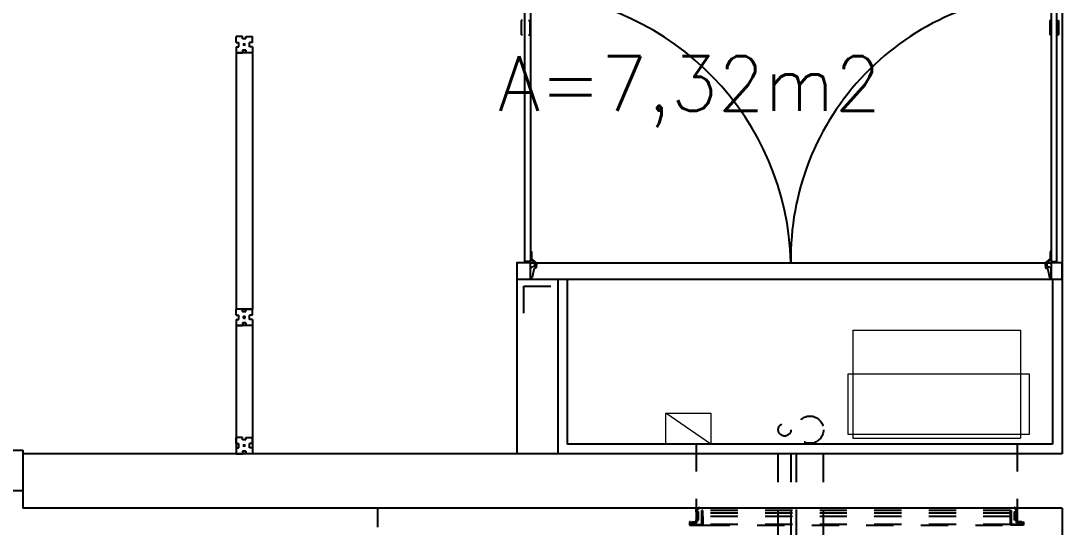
# Model space of a CAD drawing. Extents: x 0 to 244, y -71 to 76.
# Drawn here: x 101.169 to 104.989, y 3.081 to 4.938 of the extents above; entities that cross this region are included whole.
import ezdxf
from ezdxf.enums import TextEntityAlignment as Align

# ---------------------------------------------------------------- set-up
doc = ezdxf.new("R2010")
doc.units = 0
doc.header["$LTSCALE"] = 0.01
doc.header["$MEASUREMENT"] = 0
doc.linetypes.add('HIDDEN', pattern=[0.375, 0.25, -0.125])
doc.layers.get('0').update_dxf_attribs({"linetype": 'CONTINUOUS'})
doc.layers.add('2COTA', color=1, linetype='CONTINUOUS', lineweight=9)
for name, color, linetype in [('ALV', 2, 'CONTINUOUS'), ('AR-ALV', 144, 'CONTINUOUS'), ('AR-ESQ-EXI', 7, 'CONTINUOUS'), ('AR-PIS', 1, 'CONTINUOUS'), ('AR-PIS-DSN', 1, 'CONTINUOUS'), ('AR-REV', 111, 'CONTINUOUS'), ('DIV', 2, 'CONTINUOUS'), ('DT-PRJ', 1, 'HIDDEN'), ('ESQ', 1, 'CONTINUOUS'), ('ÁREA', 2, 'CONTINUOUS')]:
    doc.layers.add(name, color=color, linetype=linetype)
doc.layers.get('0').freeze()
doc.styles.add('UNB-100', font='simplex.shx', dxfattribs={"height": 0.2})

# ---------------------------------------------------------------- blocks, each defined once
blk = doc.blocks.new('PTDP-SSN')
at = {"color": 2}
for p, q in [((0.055, 1.015), (0.09, 1.015)), ((0.055, 0.075), (0.055, 1.015)), ((0.09, 0.075), (0.09, 1.015)), ((1.91, 0.075), (1.91, 1.015)), ((1.945, 1.015), (1.91, 1.015)), ((1.945, 0.075), (1.945, 1.015)), ((0.05, 0.075), (0, 0.075)), ((0, 0.075), (0, -0.075)), ((0.05, 0.04), (0.05, 0.075)), ((0.06, 0.04), (0.05, 0.04)), ((0.055, 0.075), (0.09, 0.075)), ((0.06, -0.075), (0.06, 0.04)), ((1.945, 0.075), (1.91, 0.075)), ((1.94, -0.075), (1.94, 0.04)), ((1.94, 0.04), (1.95, 0.04)), ((1.95, 0.04), (1.95, 0.075)), ((1.95, 0.075), (2, 0.075)), ((2, 0.075), (2, -0.075)), ((0, -0.075), (0.06, -0.075)), ((2, -0.075), (1.94, -0.075))]:
    blk.add_line(p, q, dxfattribs=at)
at = {"color": 1}
for centre, start, end in [((0.055, 0.075), 0, 90), ((1.945, 0.075), 90, 180)]:
    blk.add_arc(centre, 0.94, start, end, dxfattribs=at)
blk = doc.blocks.new('DIVMT-SSN')
for p, q in [((-0.03, 0.008), (-0.03, 0.03)), ((-0.006, 0.03), (-0.03, 0.03)), ((-0.03, 0.008), (-0.02, 0.008)), ((-0.02, -0.008), (-0.02, 0.008)), ((-0.006, 0.0205), (-0.006, 0.03)), ((0.006, 0.0205), (-0.006, 0.0205)), ((-0.0051, 0), (0.0051, 0)), ((0.0051, 0), (-0.0051, 0)), ((0, 0.0051), (0, -0.0051)), ((0, -0.0051), (0, 0.0051)), ((0.006, 0.03), (0.03, 0.03)), ((0.006, 0.0205), (0.006, 0.03)), ((0.03, 0.008), (0.02, 0.008)), ((0.02, -0.008), (0.02, 0.008)), ((0.03, 0.008), (0.03, 0.03)), ((-0.03, -0.008), (-0.03, -0.03)), ((-0.03, -0.008), (-0.02, -0.008)), ((-0.03, -0.03), (-0.03, -0.97)), ((-0.03, -0.03), (-0.009, -0.03)), ((0.03, -0.03), (-0.03, -0.03)), ((-0.03, -0.03), (-0.006, -0.03)), ((-0.009, -0.03), (-0.027, -0.03)), ((-0.006, -0.0205), (-0.006, -0.03)), ((-0.006, -0.0205), (0.006, -0.0205)), ((-0.006, -0.0205), (-0.006, -0.03)), ((0.006, -0.0205), (-0.006, -0.0205)), ((0.005, -0.03), (-0.005, -0.03)), ((0.006, -0.0205), (0.006, -0.03)), ((0.006, -0.0205), (0.006, -0.03)), ((0.03, -0.03), (0.006, -0.03)), ((0.03, -0.008), (0.02, -0.008)), ((0.03, -0.008), (0.03, -0.03)), ((0.03, -0.03), (0.03, -0.97)), ((0.03, -0.97), (-0.03, -0.97)), ((-0.006, -0.9795), (-0.006, -0.97)), ((-0.006, -0.9795), (0.006, -0.9795)), ((0.005, -0.97), (-0.005, -0.97)), ((0.006, -0.9795), (0.006, -0.97)), ((0.0064, -1.0006), (-0.0062, -1.0006)), ((0, -0.9936), (0, -1.0073)), ((0, -1.0196), (0, -1.0208))]:
    blk.add_line(p, q)
blk = doc.blocks.new('ar 01-p')
at = {"layer": 'ESQ'}
for p, q in [((-1.0242, -0.579), (-2.9342, -0.579)), ((-2.9342, -0.5814), (-2.9319, -0.5814)), ((-2.922, -0.6144), (-2.9283, -0.5848)), ((-1.0365, -0.6144), (-1.0302, -0.5848)), ((-1.0242, -0.5814), (-1.0266, -0.5814)), ((-1.0242, -0.639), (-2.9342, -0.639)), ((-2.9342, -0.6486), (-2.9306, -0.6486)), ((-2.9188, -0.6269), (-2.9315, -0.6216)), ((-2.9306, -0.681), (-2.9306, -0.6486)), ((-2.9136, -0.621), (-2.9192, -0.6178)), ((-2.9117, -0.6367), (-2.9136, -0.621)), ((-1.0468, -0.6367), (-1.0449, -0.6209)), ((-1.0449, -0.6209), (-1.0392, -0.6177)), ((-1.0396, -0.6269), (-1.027, -0.6216)), ((-1.0278, -0.681), (-1.0278, -0.6486)), ((-1.0242, -0.6486), (-1.0278, -0.6486)), ((-2.9342, -0.681), (-2.9306, -0.681)), ((-1.0242, -0.681), (-1.0278, -0.681))]:
    blk.add_line(p, q, dxfattribs=at)
at = {"layer": 'ESQ', "linetype": 'Continuous'}
for p, q in [((-2.9342, -0.5814), (-2.9342, -0.6181)), ((-1.0242, -0.5814), (-1.0242, -0.6181)), ((-2.9186, -0.6375), (-2.9306, -0.6502)), ((-2.9135, -0.6393), (-2.9306, -0.6544)), ((-2.9188, -0.6269), (-2.9188, -0.6362)), ((-1.045, -0.6393), (-1.0278, -0.6544)), ((-1.0399, -0.6375), (-1.0278, -0.6502)), ((-1.0396, -0.6269), (-1.0396, -0.6362))]:
    blk.add_line(p, q, dxfattribs=at)
at = {"layer": 'ESQ'}
for points in [[(-2.9742, -0.639), (-2.9342, -0.639), (-2.9342, -0.579), (-2.9742, -0.579)], [(-1.0242, -0.639), (-0.9742, -0.639), (-0.9742, -0.579), (-1.0242, -0.579)]]:
    blk.add_lwpolyline(points, close=True, dxfattribs=at)
for points in [[(-2.9342, -1.6284), (-2.9342, -0.644), (-2.9552, -0.644), (-2.9552, -1.6284), (-2.9342, -1.6284)], [(-1.0242, -1.6284), (-1.0242, -0.644), (-1.0032, -0.644), (-1.0032, -1.6284), (-1.0242, -1.6284)], [(-2.9552, -1.4757), (-2.9609, -1.4757)], [(-2.9609, -1.5278), (-2.9609, -1.4757)], [(-2.9342, -1.4757), (-2.9286, -1.4757)], [(-2.9286, -1.5278), (-2.9286, -1.4757)], [(-1.0164, -1.4757), (-1.022, -1.4757)], [(-1.022, -1.5278), (-1.022, -1.4757)], [(-0.9954, -1.4757), (-0.9898, -1.4757)], [(-0.9898, -1.5278), (-0.9898, -1.4757)], [(-2.9552, -1.5278), (-2.9609, -1.5278)], [(-2.9342, -1.5278), (-2.9286, -1.5278)], [(-1.0164, -1.5278), (-1.022, -1.5278)], [(-0.9954, -1.5278), (-0.9898, -1.5278)]]:
    blk.add_lwpolyline(points, dxfattribs=at)
at = {"layer": 'ESQ', "linetype": 'Continuous'}
for centre in [(-2.9152, -0.6362), (-1.0432, -0.6362)]:
    blk.add_circle(centre, 0.00144, dxfattribs=at)
at = {"layer": 'ESQ'}
for centre, radius, start, end in [((-2.9319, -0.585), 0.0036, 2.8624, 90), ((-1.0266, -0.585), 0.0036, 90, 177.1376), ((-2.9505, -0.6571), 0.9715, 270.9608, 1.0536), ((-2.9184, -0.6143), 0.0036, 182.8624, 256), ((-0.9617, -0.6124), 1.0179, 181.4953, 266.4762), ((-1.0401, -0.6142), 0.0036, 284, 357.1376)]:
    blk.add_arc(centre, radius, start, end, dxfattribs=at)
at = {"layer": 'ESQ', "linetype": 'Continuous'}
for centre, radius, start, end in [((-2.9306, -0.6181), 0.0036, 180, 256), ((-2.9152, -0.6362), 0.0036, 180, 352), ((-2.9152, -0.6362), 0.00144, 180, 352), ((-1.0432, -0.6362), 0.0036, 188, 360), ((-1.0432, -0.6362), 0.00144, 188, 360), ((-1.0278, -0.6181), 0.0036, 284, 0)]:
    blk.add_arc(centre, radius, start, end, dxfattribs=at)
blk = doc.blocks.new('gr01-p2')
at = {"layer": 'DT-PRJ'}
for p, q in [((0.0239, 0.0599), (0.0337, 0.0648)), ((0.0239, 0.0493), (0.0239, 0.0599)), ((0.03, 0.0472), (0.0239, 0.0493)), ((0.0269, 0.0581), (0.035, 0.0622)), ((0.0269, 0.0514), (0.0269, 0.0581)), ((0.033, 0.0494), (0.0269, 0.0514)), ((0.03, 0.0203), (0.03, 0.0472)), ((0.033, 0.0178), (0.033, 0.0494)), ((0.045, 0.003), (0.045, 0.054)), ((0.048, 0.054), (0.045, 0.054)), ((0.048, 0.054), (1.177, 0.054)), ((0.048, 0), (0.048, 0.054)), ((0.048, 0.044), (1.177, 0.044)), ((1.177, 0), (1.177, 0.054)), ((1.177, 0.054), (1.18, 0.054)), ((1.18, 0.003), (1.18, 0.054)), ((1.1981, 0.0581), (1.19, 0.0622)), ((1.2011, 0.0599), (1.1913, 0.0648)), ((1.192, 0.0494), (1.1981, 0.0514)), ((1.192, 0.0178), (1.192, 0.0494)), ((1.195, 0.0472), (1.2011, 0.0493)), ((1.195, 0.0203), (1.195, 0.0472)), ((1.1981, 0.0514), (1.1981, 0.0581)), ((1.2011, 0.0493), (1.2011, 0.0599)), ((0.003, 0.0122), (0, 0.0122)), ((0, 0.0122), (0, 0)), ((0, 0), (0.048, 0)), ((0.003, 0.0122), (0.003, 0.003)), ((0.003, 0.003), (0.045, 0.003)), ((0.0067, 0.0121), (0.0067, 0.0091)), ((0.0067, 0.0121), (0.0237, 0.0121)), ((0.0067, 0.0091), (0.0267, 0.0091)), ((0.0067, 0.0091), (0.0078, 0.0091)), ((0.0237, 0.0192), (0.03, 0.0203)), ((0.0237, 0.0121), (0.0237, 0.0192)), ((0.0267, 0.0167), (0.033, 0.0178)), ((0.0267, 0.0091), (0.0267, 0.0167)), ((0.048, 0.032), (1.177, 0.032)), ((0.048, 0.002), (1.177, 0.002)), ((1.177, 0), (0.048, 0)), ((1.177, 0.032), (1.177, 0)), ((1.225, 0), (1.177, 0)), ((1.222, 0.003), (1.18, 0.003)), ((1.1983, 0.0167), (1.192, 0.0178)), ((1.2013, 0.0192), (1.195, 0.0203)), ((1.1983, 0.0091), (1.1983, 0.0167)), ((1.2183, 0.0091), (1.1983, 0.0091)), ((1.2013, 0.0121), (1.2013, 0.0192)), ((1.2183, 0.0121), (1.2013, 0.0121)), ((1.2183, 0.0091), (1.2172, 0.0091)), ((1.2183, 0.0121), (1.2183, 0.0091)), ((1.222, 0.0122), (1.225, 0.0122)), ((1.222, 0.0122), (1.222, 0.003)), ((1.225, 0.0122), (1.225, 0))]:
    blk.add_line(p, q, dxfattribs=at)
for centre, start, end in [((0.0343, 0.0635), 296.5428, 116.5428), ((1.1907, 0.0635), 63.4572, 243.4572)]:
    blk.add_arc(centre, 0.0015, start, end, dxfattribs=at)

msp = doc.modelspace()

# ---------------------------------------------------------------- linework, layer by layer
at = {"layer": '2COTA'}
for p, q in [((104.221, 3.8032), (104.221, 3.4077)), ((104.221, 3.8032), (104.8362, 3.8032)), ((104.8362, 3.8032), (104.8362, 3.4077)), ((103.6997, 3.3856), (103.5358, 3.4999)), ((104.221, 3.4077), (104.8362, 3.4077))]:
    msp.add_line(p, q, dxfattribs=at)
for points in [[(104.8675, 3.6433), (104.8675, 3.4209), (104.204, 3.4209), (104.204, 3.6433)], [(103.6997, 3.3856), (103.5358, 3.3856), (103.5358, 3.4999), (103.6997, 3.4999)]]:
    msp.add_lwpolyline(points, close=True, dxfattribs=at)
at = {"layer": 'ALV'}
for p, q in [((104.9888, 15.2044), (104.9888, 3.3506)), ((102.9889, 3.9906), (102.9888, 3.3506)), ((103.1389, 3.9906), (103.1388, 3.3506)), ((103.1739, 3.9906), (103.1738, 3.3856)), ((104.9539, 3.9906), (104.9538, 3.3856)), ((104.9538, 3.3856), (103.1738, 3.3856)), ((104.9888, 3.3506), (101.1766, 3.3506)), ((101.1766, 3.3506), (101.1766, 3.1506)), ((104.9888, 3.3506), (103.1388, 3.3506)), ((104.9888, 3.1506), (101.1766, 3.1506)), ((104.9888, 3.1506), (104.9888, 0.2486)), ((104.9888, 3.1506), (104.9888, 0.2662))]:
    msp.add_line(p, q, dxfattribs=at)
at = {"layer": 'AR-ALV'}
msp.add_line((103.0139, 3.9656), (103.1139, 3.9656), dxfattribs=at)
at = {"layer": 'AR-ESQ-EXI'}
for p, q in [((103.1389, 3.9906), (103.1739, 3.9906)), ((104.9539, 3.9906), (104.9889, 3.9906))]:
    msp.add_line(p, q, dxfattribs=at)
at = {"layer": 'AR-PIS'}
msp.add_line((102.4789, 3.0812), (102.4789, 3.1506), dxfattribs=at)
at = {"layer": 'AR-REV'}
msp.add_line((102.9889, 3.9906), (103.1389, 3.9906), dxfattribs=at)
at = {"layer": 'DIV'}
for p, q in [((101.9588, 3.8592), (101.9588, 3.8812)), ((101.9828, 3.8812), (101.9588, 3.8812)), ((101.9588, 3.8592), (101.9688, 3.8592)), ((101.9688, 3.8432), (101.9688, 3.8592)), ((101.9828, 3.8717), (101.9828, 3.8812)), ((101.9948, 3.8717), (101.9828, 3.8717)), ((101.9948, 3.8812), (102.0188, 3.8812)), ((101.9948, 3.8717), (101.9948, 3.8812)), ((102.0188, 3.8592), (102.0088, 3.8592)), ((102.0088, 3.8432), (102.0088, 3.8592)), ((102.0188, 3.8592), (102.0188, 3.8812)), ((101.9588, 3.8432), (101.9588, 3.8212)), ((101.9588, 3.8432), (101.9688, 3.8432)), ((101.9588, 3.8212), (101.9588, 3.3506)), ((101.9588, 3.8212), (101.9798, 3.8212)), ((102.0188, 3.8212), (101.9588, 3.8212)), ((101.9588, 3.8212), (101.9828, 3.8212)), ((101.9798, 3.8212), (101.9618, 3.8212)), ((101.9828, 3.8307), (101.9828, 3.8212)), ((101.9828, 3.8307), (101.9948, 3.8307)), ((101.9828, 3.8307), (101.9828, 3.8212)), ((101.9948, 3.8307), (101.9828, 3.8307)), ((101.9837, 3.8512), (101.9939, 3.8512)), ((101.9939, 3.8512), (101.9837, 3.8512)), ((101.9938, 3.8212), (101.9838, 3.8212)), ((101.9888, 3.8563), (101.9888, 3.8461)), ((101.9888, 3.8461), (101.9888, 3.8563)), ((101.9948, 3.8307), (101.9948, 3.8212)), ((101.9948, 3.8307), (101.9948, 3.8212)), ((102.0188, 3.8212), (101.9948, 3.8212)), ((102.0188, 3.8432), (102.0088, 3.8432)), ((102.0188, 3.8432), (102.0188, 3.8212)), ((102.0188, 3.8212), (102.0188, 3.3506)), ((101.9588, 3.3886), (101.9588, 3.4106)), ((101.9828, 3.4106), (101.9588, 3.4106)), ((101.9828, 3.4011), (101.9828, 3.4106)), ((101.9948, 3.4011), (101.9828, 3.4011)), ((101.9948, 3.4106), (102.0188, 3.4106)), ((101.9948, 3.4011), (101.9948, 3.4106)), ((102.0188, 3.3886), (102.0188, 3.4106)), ((101.9588, 3.3886), (101.9688, 3.3886)), ((101.9588, 3.3726), (101.9588, 3.3506)), ((101.9588, 3.3726), (101.9688, 3.3726)), ((101.9688, 3.3726), (101.9688, 3.3886)), ((101.9837, 3.3806), (101.9939, 3.3806)), ((101.9939, 3.3806), (101.9837, 3.3806)), ((101.9888, 3.3857), (101.9888, 3.3755)), ((101.9888, 3.3755), (101.9888, 3.3857)), ((102.0188, 3.3886), (102.0088, 3.3886)), ((102.0088, 3.3726), (102.0088, 3.3886)), ((102.0188, 3.3726), (102.0088, 3.3726)), ((102.0188, 3.3726), (102.0188, 3.3506)), ((101.9588, 3.3506), (101.9798, 3.3506)), ((102.0188, 3.3506), (101.9588, 3.3506)), ((101.9588, 3.3506), (101.9828, 3.3506)), ((101.9798, 3.3506), (101.9618, 3.3506)), ((101.9828, 3.3601), (101.9828, 3.3506)), ((101.9828, 3.3601), (101.9948, 3.3601)), ((101.9828, 3.3601), (101.9828, 3.3506)), ((101.9948, 3.3601), (101.9828, 3.3601)), ((101.9938, 3.3506), (101.9838, 3.3506)), ((101.9948, 3.3601), (101.9948, 3.3506)), ((101.9948, 3.3601), (101.9948, 3.3506)), ((102.0188, 3.3506), (101.9948, 3.3506))]:
    msp.add_line(p, q, dxfattribs=at)
at = {"layer": 'DT-PRJ'}
for p, q in [((103.0139, 3.8656), (103.0139, 3.9656)), ((103.9476, 2.4462), (103.9476, 3.4343)), ((103.9944, 2.4462), (103.9944, 3.4343)), ((104.014, 2.4462), (104.014, 3.4343)), ((104.114, 2.4462), (104.114, 3.4343)), ((103.6462, 3.3856), (103.6462, 3.1006)), ((104.8238, 3.3856), (104.8238, 3.1007))]:
    msp.add_line(p, q, dxfattribs=at)
for centre, radius in [((104.0638, 3.4387), 0.05), ((103.9708, 3.4387), 0.0234)]:
    msp.add_circle(centre, radius, dxfattribs=at)

# ---------------------------------------------------------------- block references
at = {"layer": 'AR-ESQ-EXI', "rotation": 180.0000879735538}
msp.add_blockref('ar 01-p', (102.0146, 3.4116), dxfattribs=at)
at = {"layer": 'AR-PIS-DSN', "xscale": -1, "rotation": 8.797757930167904e-05}
msp.add_blockref('gr01-p2', (104.8475, 3.0885), dxfattribs=at)
at = {"layer": 'DIV'}
msp.add_blockref('DIVMT-SSN', (101.9888, 4.8512), dxfattribs=at)
at = {"layer": 'ESQ'}
msp.add_blockref('PTDP-SSN', (99.1773, 3.2891), dxfattribs=at)

# ---------------------------------------------------------------- texts
at = {"layer": 'ÁREA', "style": 'UNB-100'}
msp.add_text('A=7,32m2', height=0.2, dxfattribs=at).set_placement((103.6225, 4.6086), align=Align.CENTER)

doc.saveas('drawing.dxf')
